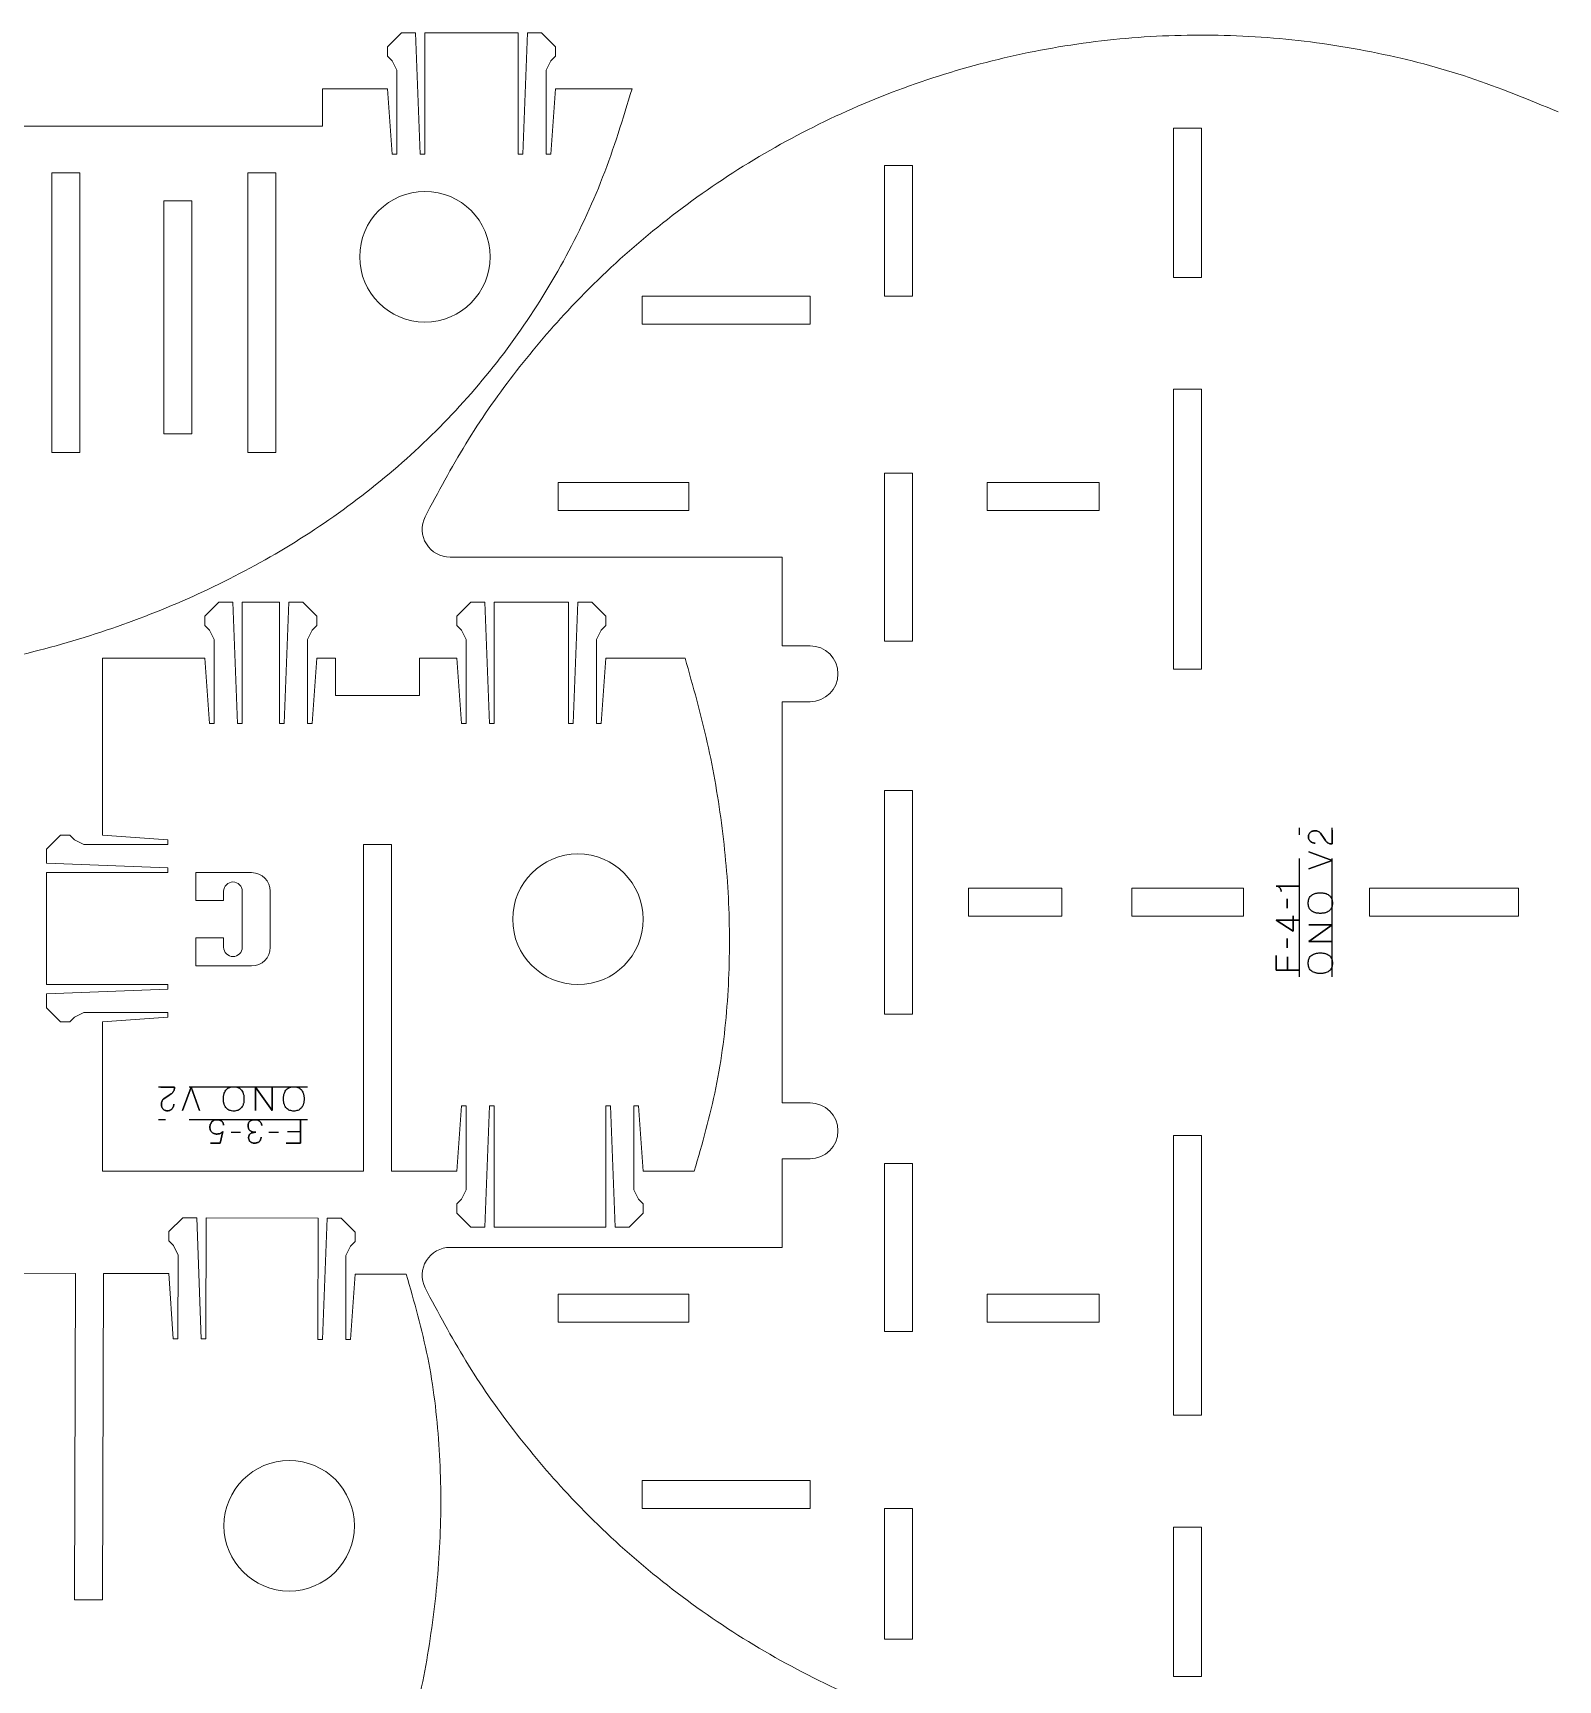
# Model space of a CAD drawing. Header units: millimetres. Extents: x 8 to 591, y 12 to 890.
# Drawn here: x 128.2 to 291.7, y 713.2 to 889.8 of the extents above; entities that cross this region are included whole.
import ezdxf

# ---------------------------------------------------------------- set-up
doc = ezdxf.new("R2010")
doc.units = ezdxf.units.MM
doc.header["$PDSIZE"] = -1
doc.linetypes.add('CENTERX2', pattern=[20.32, 12.7, -2.54, 2.54, -2.54])

msp = doc.modelspace()

# ---------------------------------------------------------------- linework, layer by layer
at = {"color": 7, "linetype": 'Continuous', "lineweight": 15}
for p, q in [((167.71, 889.77), (166.21, 888.27)), ((169.21, 889.77), (167.71, 889.77)), ((169.71, 876.77), (169.21, 889.77)), ((170.21, 889.77), (170.21, 876.77)), ((180.21, 889.77), (170.21, 889.77)), ((180.21, 889.77), (180.21, 876.77)), ((180.71, 876.77), (181.21, 889.77)), ((181.21, 889.77), (182.71, 889.77)), ((182.71, 889.77), (184.21, 888.27)), ((166.21, 888.27), (166.21, 887.27)), ((166.21, 887.27), (166.71, 886.77)), ((166.71, 886.77), (167.21, 885.77)), ((183.71, 886.77), (183.21, 885.77)), ((184.21, 887.27), (183.71, 886.77)), ((184.21, 888.27), (184.21, 887.27)), ((167.21, 885.77), (167.21, 876.77)), ((183.21, 885.77), (183.21, 876.77)), ((159.21, 879.77), (159.21, 883.77)), ((159.21, 883.77), (166.21, 883.77)), ((166.71, 876.77), (166.21, 883.77)), ((183.71, 876.77), (184.21, 883.77)), ((184.21, 883.77), (192.42, 883.77)), ((121.21, 879.77), (159.21, 879.77)), ((250.51, 863.56), (250.51, 879.56)), ((250.51, 879.56), (253.51, 879.56)), ((253.51, 879.56), (253.51, 863.56)), ((167.21, 876.77), (166.71, 876.77)), ((170.21, 876.77), (169.71, 876.77)), ((180.21, 876.77), (180.71, 876.77)), ((183.21, 876.77), (183.71, 876.77)), ((133.21, 874.77), (130.21, 874.77)), ((130.21, 844.77), (130.21, 874.77)), ((133.21, 844.77), (133.21, 874.77)), ((154.21, 874.77), (151.21, 874.77)), ((151.21, 844.77), (151.21, 874.77)), ((154.21, 844.77), (154.21, 874.77)), ((219.51, 861.56), (219.51, 875.56)), ((219.51, 875.56), (222.51, 875.56)), ((222.51, 875.56), (222.51, 861.56)), ((142.21, 871.77), (145.21, 871.77)), ((142.21, 846.77), (142.21, 871.77)), ((145.21, 846.77), (145.21, 871.77)), ((253.51, 863.56), (250.51, 863.56)), ((193.51, 861.56), (211.51, 861.56)), ((193.51, 858.56), (193.51, 861.56)), ((211.51, 861.56), (211.51, 858.56)), ((222.51, 861.56), (219.51, 861.56)), ((211.51, 858.56), (193.51, 858.56)), ((250.51, 821.56), (250.51, 851.56)), ((250.51, 851.56), (253.51, 851.56)), ((253.51, 851.56), (253.51, 821.56)), ((142.21, 846.77), (145.21, 846.77)), ((133.21, 844.77), (130.21, 844.77)), ((154.21, 844.77), (151.21, 844.77)), ((219.51, 824.56), (219.51, 842.56)), ((219.51, 842.56), (222.51, 842.56)), ((222.51, 842.56), (222.51, 824.56)), ((184.51, 841.56), (198.51, 841.56)), ((184.51, 838.56), (184.51, 841.56)), ((198.51, 841.56), (198.51, 838.56)), ((230.51, 841.56), (242.51, 841.56)), ((230.51, 838.56), (230.51, 841.56)), ((242.51, 841.56), (242.51, 838.56)), ((198.51, 838.56), (184.51, 838.56)), ((242.51, 838.56), (230.51, 838.56)), ((208.51, 833.56), (172.91, 833.56)), ((208.51, 833.56), (208.51, 824.06)), ((148.12, 828.74), (146.62, 827.24)), ((149.62, 828.74), (148.12, 828.74)), ((150.12, 815.74), (149.62, 828.74)), ((150.62, 828.74), (150.62, 815.74)), ((154.62, 828.74), (150.62, 828.74)), ((154.62, 828.74), (154.62, 815.74)), ((155.12, 815.74), (155.62, 828.74)), ((155.62, 828.74), (157.12, 828.74)), ((157.12, 828.74), (158.62, 827.24)), ((175.12, 828.74), (173.62, 827.24)), ((176.62, 828.74), (175.12, 828.74)), ((177.12, 815.74), (176.62, 828.74)), ((177.62, 828.74), (177.62, 815.74)), ((185.62, 828.74), (177.62, 828.74)), ((185.62, 828.74), (185.62, 815.74)), ((186.12, 815.74), (186.62, 828.74)), ((186.62, 828.74), (188.12, 828.74)), ((188.12, 828.74), (189.62, 827.24)), ((146.62, 827.24), (146.62, 826.24)), ((158.62, 827.24), (158.62, 826.24)), ((173.62, 827.24), (173.62, 826.24)), ((189.62, 827.24), (189.62, 826.24)), ((146.62, 826.24), (147.12, 825.74)), ((147.12, 825.74), (147.62, 824.74)), ((147.62, 824.74), (147.62, 815.74)), ((158.12, 825.74), (157.62, 824.74)), ((157.62, 824.74), (157.62, 815.74)), ((158.62, 826.24), (158.12, 825.74)), ((173.62, 826.24), (174.12, 825.74)), ((174.12, 825.74), (174.62, 824.74)), ((174.62, 824.74), (174.62, 815.74)), ((189.12, 825.74), (188.62, 824.74)), ((188.62, 824.74), (188.62, 815.74)), ((189.62, 826.24), (189.12, 825.74)), ((211.51, 824.06), (208.51, 824.06)), ((222.51, 824.56), (219.51, 824.56)), ((135.62, 822.74), (135.62, 803.74)), ((146.62, 822.74), (135.62, 822.74)), ((147.12, 815.74), (146.62, 822.74)), ((158.12, 815.74), (158.62, 822.74)), ((160.62, 822.74), (158.62, 822.74)), ((160.62, 818.74), (160.62, 822.74)), ((169.62, 822.74), (169.62, 818.74)), ((173.62, 822.74), (169.62, 822.74)), ((174.12, 815.74), (173.62, 822.74)), ((189.12, 815.74), (189.62, 822.74)), ((189.62, 822.74), (198.11, 822.74)), ((253.51, 821.56), (250.51, 821.56)), ((169.62, 818.74), (160.62, 818.74)), ((208.51, 818.06), (208.51, 775.06)), ((208.51, 818.06), (211.51, 818.06)), ((147.62, 815.74), (147.12, 815.74)), ((150.62, 815.74), (150.12, 815.74)), ((154.62, 815.74), (155.12, 815.74)), ((157.62, 815.74), (158.12, 815.74)), ((174.62, 815.74), (174.12, 815.74)), ((177.62, 815.74), (177.12, 815.74)), ((185.62, 815.74), (186.12, 815.74)), ((188.62, 815.74), (189.12, 815.74)), ((219.51, 784.56), (219.51, 808.56)), ((222.51, 808.56), (219.51, 808.56)), ((222.51, 808.56), (222.51, 784.56)), ((129.62, 802.24), (131.12, 803.74)), ((131.12, 803.74), (132.12, 803.74)), ((132.12, 803.74), (132.62, 803.24)), ((142.62, 803.24), (135.62, 803.74)), ((129.62, 800.74), (129.62, 802.24)), ((132.62, 803.24), (133.62, 802.74)), ((133.62, 802.74), (142.62, 802.74)), ((142.62, 802.74), (142.62, 803.24)), ((163.62, 802.74), (166.62, 802.74)), ((163.62, 767.74), (163.62, 802.74)), ((166.62, 802.74), (166.62, 767.74)), ((142.62, 800.24), (129.62, 800.74)), ((142.62, 799.74), (142.62, 800.24)), ((129.62, 799.74), (129.62, 787.74)), ((129.62, 799.74), (142.62, 799.74)), ((145.62, 799.74), (151.62, 799.74)), ((145.62, 796.74), (145.62, 799.74)), ((148.62, 796.74), (145.62, 796.74)), ((148.62, 797.74), (148.62, 796.74)), ((150.62, 791.74), (150.62, 797.74)), ((153.62, 797.74), (153.62, 791.74)), ((228.51, 795.06), (228.51, 798.06)), ((238.51, 798.06), (228.51, 798.06)), ((238.51, 798.06), (238.51, 795.06)), ((246.01, 795.06), (246.01, 798.06)), ((258.01, 798.06), (246.01, 798.06)), ((258.01, 798.06), (258.01, 795.06)), ((271.51, 795.06), (271.51, 798.06)), ((287.51, 798.06), (271.51, 798.06)), ((287.51, 798.06), (287.51, 795.06)), ((238.51, 795.06), (228.51, 795.06)), ((258.01, 795.06), (246.01, 795.06)), ((287.51, 795.06), (271.51, 795.06)), ((145.62, 792.74), (148.62, 792.74)), ((145.62, 789.74), (145.62, 792.74)), ((148.62, 792.74), (148.62, 791.74)), ((151.62, 789.74), (145.62, 789.74)), ((129.62, 787.74), (142.62, 787.74)), ((142.62, 787.74), (142.62, 787.24)), ((142.62, 787.24), (129.62, 786.74)), ((129.62, 786.74), (129.62, 785.24)), ((129.62, 785.24), (131.12, 783.74)), ((132.12, 783.74), (132.62, 784.24)), ((132.62, 784.24), (133.62, 784.74)), ((133.62, 784.74), (142.62, 784.74)), ((142.62, 784.24), (135.62, 783.74)), ((142.62, 784.74), (142.62, 784.24)), ((222.51, 784.56), (219.51, 784.56)), ((131.12, 783.74), (132.12, 783.74)), ((135.62, 783.74), (135.62, 767.74)), ((174.12, 774.74), (173.62, 767.74)), ((174.62, 774.74), (174.12, 774.74)), ((174.62, 765.74), (174.62, 774.74)), ((177.12, 774.74), (176.62, 761.74)), ((177.62, 774.74), (177.12, 774.74)), ((177.62, 761.74), (177.62, 774.74)), ((189.62, 774.74), (190.12, 774.74)), ((189.62, 761.74), (189.62, 774.74)), ((190.12, 774.74), (190.62, 761.74)), ((192.62, 774.74), (193.12, 774.74)), ((192.62, 765.74), (192.62, 774.74)), ((193.12, 774.74), (193.62, 767.74)), ((208.51, 775.06), (211.51, 775.06)), ((253.51, 771.56), (250.51, 771.56)), ((250.51, 771.56), (250.51, 741.56)), ((253.51, 741.56), (253.51, 771.56)), ((208.51, 769.06), (208.51, 759.56)), ((211.51, 769.06), (208.51, 769.06)), ((222.51, 768.56), (219.51, 768.56)), ((219.51, 768.56), (219.51, 750.56)), ((222.51, 750.56), (222.51, 768.56)), ((135.62, 767.74), (163.62, 767.74)), ((166.62, 767.74), (173.62, 767.74)), ((193.62, 767.74), (199.1, 767.74)), ((173.62, 764.24), (174.12, 764.74)), ((174.12, 764.74), (174.62, 765.74)), ((193.12, 764.74), (192.62, 765.74)), ((193.62, 764.24), (193.12, 764.74)), ((173.62, 763.24), (173.62, 764.24)), ((175.12, 761.74), (173.62, 763.24)), ((192.12, 761.74), (193.62, 763.24)), ((193.62, 763.24), (193.62, 764.24)), ((144.24, 762.74), (142.74, 761.25)), ((142.74, 761.25), (142.74, 760.25)), ((145.74, 762.74), (144.24, 762.74)), ((146.21, 749.74), (145.74, 762.74)), ((146.74, 762.74), (146.71, 749.74)), ((158.74, 762.7), (146.74, 762.74)), ((158.74, 762.7), (158.71, 749.7)), ((159.21, 749.7), (159.74, 762.7)), ((159.74, 762.7), (161.24, 762.7)), ((161.24, 762.7), (162.74, 761.19)), ((162.74, 761.19), (162.74, 760.19)), ((176.62, 761.74), (175.12, 761.74)), ((189.62, 761.74), (177.62, 761.74)), ((190.62, 761.74), (192.12, 761.74)), ((142.74, 760.25), (143.24, 759.75)), ((143.24, 759.75), (143.73, 758.74)), ((162.24, 759.69), (161.73, 758.69)), ((162.74, 760.19), (162.24, 759.69)), ((208.51, 759.56), (172.91, 759.56)), ((143.73, 758.74), (143.71, 749.74)), ((161.73, 758.69), (161.71, 749.69)), ((104.73, 756.85), (132.73, 756.77)), ((132.73, 756.77), (132.63, 721.77)), ((135.63, 721.77), (135.73, 756.77)), ((135.73, 756.77), (142.73, 756.75)), ((143.21, 749.75), (142.73, 756.75)), ((162.21, 749.69), (162.73, 756.69)), ((162.73, 756.69), (168.21, 756.68)), ((184.51, 754.56), (184.51, 751.56)), ((198.51, 754.56), (184.51, 754.56)), ((198.51, 751.56), (198.51, 754.56)), ((230.51, 754.56), (230.51, 751.56)), ((242.51, 754.56), (230.51, 754.56)), ((242.51, 751.56), (242.51, 754.56)), ((184.51, 751.56), (198.51, 751.56)), ((219.51, 750.56), (222.51, 750.56)), ((230.51, 751.56), (242.51, 751.56)), ((143.71, 749.74), (143.21, 749.75)), ((146.71, 749.74), (146.21, 749.74)), ((158.71, 749.7), (159.21, 749.7)), ((161.71, 749.69), (162.21, 749.69)), ((250.51, 741.56), (253.51, 741.56)), ((193.51, 734.56), (193.51, 731.56)), ((211.51, 734.56), (193.51, 734.56)), ((211.51, 731.56), (211.51, 734.56)), ((193.51, 731.56), (211.51, 731.56)), ((222.51, 731.56), (219.51, 731.56)), ((219.51, 731.56), (219.51, 717.56)), ((222.51, 717.56), (222.51, 731.56)), ((253.51, 729.56), (250.51, 729.56)), ((250.51, 729.56), (250.51, 713.56)), ((253.51, 713.56), (253.51, 729.56)), ((132.63, 721.77), (135.63, 721.77)), ((219.51, 717.56), (222.51, 717.56)), ((250.51, 713.56), (253.51, 713.56))]:
    msp.add_line(p, q, dxfattribs=at)
at = {"color": 7, "linetype": 'CENTERX2'}
for p, q in [((264.01, 788.56), (264.01, 804.56)), ((267.51, 788.56), (267.51, 804.56)), ((157.62, 776.74), (141.62, 776.74)), ((157.62, 773.24), (141.62, 773.24))]:
    msp.add_line(p, q, dxfattribs=at)
at = {"color": 7, "linetype": 'Continuous'}
for p, q in [((149.41, 771.93), (150.42, 771.93)), ((153.48, 771.93), (154.49, 771.93)), ((156.87, 771.96), (155.46, 771.96))]:
    msp.add_line(p, q, dxfattribs=at)
at = {"color": 7, "linetype": 'Continuous', "flags": 128}
for points in [[(267.51, 802.81), (267.42, 802.81), (267.33, 802.82), (267.26, 802.84), (267.19, 802.86), (267.12, 802.89), (267.06, 802.92), (267.01, 802.95), (266.96, 802.99), (266.91, 803.03), (266.87, 803.08), (266.83, 803.12), (266.79, 803.17), (266.72, 803.28), (266.64, 803.39), (266.64, 803.39), (266.25, 803.98), (266.25, 803.98), (266.21, 804.02), (266.18, 804.06), (266.14, 804.09), (266.11, 804.12), (266.03, 804.16), (265.95, 804.19), (265.86, 804.21), (265.77, 804.22), (265.69, 804.22), (265.6, 804.22), (265.6, 804.22), (265.55, 804.22), (265.51, 804.21), (265.46, 804.2), (265.4, 804.19), (265.35, 804.17), (265.3, 804.15), (265.25, 804.12), (265.2, 804.09), (265.16, 804.05), (265.11, 804), (265.08, 803.95), (265.04, 803.89), (265.01, 803.82), (264.99, 803.75), (264.98, 803.67), (264.98, 803.58), (264.98, 803.58), (264.98, 803.49), (264.99, 803.41), (265.01, 803.34), (265.04, 803.27), (265.07, 803.21), (265.11, 803.15), (265.16, 803.1), (265.21, 803.06), (265.26, 803.02), (265.32, 802.99), (265.37, 802.96), (265.44, 802.94), (265.5, 802.93), (265.57, 802.91), (265.63, 802.91), (265.7, 802.9), (265.7, 802.9), (265.63, 802.91), (265.57, 802.91), (265.5, 802.93), (265.44, 802.94), (265.37, 802.96), (265.32, 802.99), (265.26, 803.02), (265.21, 803.06), (265.16, 803.1), (265.11, 803.15), (265.07, 803.21), (265.04, 803.27), (265.01, 803.34), (264.99, 803.41), (264.98, 803.49), (264.98, 803.58), (264.98, 803.58), (264.98, 803.67), (264.99, 803.75), (265.01, 803.82), (265.04, 803.89), (265.08, 803.95), (265.11, 804), (265.16, 804.05), (265.2, 804.09), (265.25, 804.12), (265.3, 804.15), (265.35, 804.17), (265.4, 804.19), (265.46, 804.2), (265.51, 804.21), (265.55, 804.22), (265.6, 804.22), (265.6, 804.22), (265.69, 804.22), (265.77, 804.22), (265.86, 804.21), (265.95, 804.19), (266.03, 804.16), (266.11, 804.12), (266.14, 804.09), (266.18, 804.06), (266.21, 804.02), (266.25, 803.98), (266.25, 803.98), (266.64, 803.39), (266.64, 803.39), (266.72, 803.28), (266.79, 803.17), (266.83, 803.12), (266.87, 803.08), (266.91, 803.03), (266.96, 802.99), (267.01, 802.95), (267.06, 802.92), (267.12, 802.89), (267.19, 802.86), (267.26, 802.84), (267.33, 802.82), (267.42, 802.81), (267.51, 802.81), (267.51, 802.81), (267.51, 804.29), (267.51, 804.29), (267.51, 802.81)], [(267.51, 801.05), (265.01, 800.15), (265.01, 800.15), (267.51, 801.05), (267.51, 801.05), (265.01, 801.96), (265.01, 801.96), (267.51, 801.05)], [(261.51, 798.3), (261.59, 798.3), (261.65, 798.28), (261.72, 798.26), (261.77, 798.23), (261.82, 798.2), (261.86, 798.16), (261.9, 798.12), (261.93, 798.07), (261.96, 798.02), (261.99, 797.98), (262.01, 797.93), (262.02, 797.88), (262.03, 797.83), (262.04, 797.79), (262.05, 797.75), (262.05, 797.71), (262.05, 797.71), (262.05, 797.75), (262.04, 797.79), (262.03, 797.83), (262.02, 797.88), (262.01, 797.93), (261.99, 797.98), (261.96, 798.02), (261.93, 798.07), (261.9, 798.12), (261.86, 798.16), (261.82, 798.2), (261.77, 798.23), (261.72, 798.26), (261.65, 798.28), (261.59, 798.3), (261.51, 798.3), (261.51, 798.3), (264.01, 798.3), (264.01, 798.3), (261.51, 798.3)], [(262.7, 796.92), (262.7, 795.92), (262.7, 795.92), (262.7, 796.92)], [(267.54, 796.47), (267.54, 796.36), (267.52, 796.25), (267.5, 796.15), (267.47, 796.05), (267.44, 795.95), (267.38, 795.86), (267.33, 795.77), (267.25, 795.7), (267.17, 795.62), (267.08, 795.56), (266.97, 795.51), (266.86, 795.46), (266.79, 795.44), (266.73, 795.42), (266.65, 795.41), (266.58, 795.39), (266.5, 795.38), (266.42, 795.38), (266.34, 795.37), (266.25, 795.37), (266.25, 795.37), (266.16, 795.37), (266.07, 795.38), (265.99, 795.38), (265.92, 795.39), (265.84, 795.41), (265.77, 795.42), (265.7, 795.44), (265.64, 795.46), (265.52, 795.51), (265.41, 795.56), (265.32, 795.62), (265.24, 795.7), (265.16, 795.77), (265.1, 795.86), (265.05, 795.95), (265.01, 796.05), (264.98, 796.15), (264.96, 796.25), (264.95, 796.36), (264.95, 796.47), (264.95, 796.47), (264.95, 796.59), (264.96, 796.69), (264.98, 796.8), (265.01, 796.9), (265.05, 797), (265.1, 797.09), (265.16, 797.17), (265.24, 797.25), (265.32, 797.32), (265.41, 797.38), (265.52, 797.44), (265.64, 797.49), (265.7, 797.51), (265.77, 797.53), (265.84, 797.54), (265.92, 797.55), (265.99, 797.56), (266.07, 797.57), (266.16, 797.57), (266.25, 797.57), (266.25, 797.57), (266.34, 797.57), (266.42, 797.57), (266.5, 797.56), (266.58, 797.55), (266.65, 797.54), (266.73, 797.53), (266.79, 797.51), (266.86, 797.49), (266.97, 797.44), (267.08, 797.38), (267.17, 797.32), (267.25, 797.25), (267.33, 797.17), (267.38, 797.09), (267.44, 797), (267.47, 796.9), (267.5, 796.8), (267.52, 796.69), (267.54, 796.59)], [(267.54, 796.47), (267.54, 796.36), (267.52, 796.25), (267.5, 796.15), (267.47, 796.05), (267.44, 795.95), (267.38, 795.86), (267.33, 795.77), (267.25, 795.7), (267.17, 795.62), (267.08, 795.56), (266.97, 795.51), (266.86, 795.46), (266.79, 795.44), (266.73, 795.42), (266.65, 795.41), (266.58, 795.39), (266.5, 795.38), (266.42, 795.38), (266.34, 795.37), (266.25, 795.37), (266.25, 795.37), (266.16, 795.37), (266.07, 795.38), (265.99, 795.38), (265.92, 795.39), (265.84, 795.41), (265.77, 795.42), (265.7, 795.44), (265.64, 795.46), (265.52, 795.51), (265.41, 795.56), (265.32, 795.62), (265.24, 795.7), (265.16, 795.77), (265.1, 795.86), (265.05, 795.95), (265.01, 796.05), (264.98, 796.15), (264.96, 796.25), (264.95, 796.36), (264.95, 796.47), (264.95, 796.47), (264.95, 796.59), (264.96, 796.69), (264.98, 796.8), (265.01, 796.9), (265.05, 797), (265.1, 797.09), (265.16, 797.17), (265.24, 797.25), (265.32, 797.32), (265.41, 797.38), (265.52, 797.44), (265.64, 797.49), (265.7, 797.51), (265.77, 797.53), (265.84, 797.54), (265.92, 797.55), (265.99, 797.56), (266.07, 797.57), (266.16, 797.57), (266.25, 797.57), (266.25, 797.57), (266.34, 797.57), (266.42, 797.57), (266.5, 797.56), (266.58, 797.55), (266.65, 797.54), (266.73, 797.53), (266.79, 797.51), (266.86, 797.49), (266.97, 797.44), (267.08, 797.38), (267.17, 797.32), (267.25, 797.25), (267.33, 797.17), (267.38, 797.09), (267.44, 797), (267.47, 796.9), (267.5, 796.8), (267.52, 796.69), (267.54, 796.59), (267.54, 796.47)], [(261.51, 794.66), (263.34, 793.48), (263.34, 793.48), (263.34, 795.1), (263.34, 795.1), (263.34, 793.48), (263.34, 793.48), (261.51, 794.66), (261.51, 794.66), (264.01, 794.66), (264.01, 794.66), (261.51, 794.66)], [(265.01, 792.35), (267.51, 794.13), (267.51, 794.13), (265.01, 794.13), (265.01, 794.13), (267.51, 794.13), (267.51, 794.13), (265.01, 792.35), (265.01, 792.35), (267.51, 792.35), (267.51, 792.35), (265.01, 792.35)], [(262.7, 792.69), (262.7, 791.69), (262.7, 791.69), (262.7, 792.69)], [(261.51, 789.3), (261.51, 790.85), (261.51, 790.85), (261.51, 789.3), (261.51, 789.3), (264.01, 789.3), (264.01, 789.3), (261.51, 789.3)], [(262.72, 789.3), (262.72, 790.71), (262.72, 790.71), (262.72, 789.3)], [(267.54, 790.03), (267.54, 789.92), (267.52, 789.81), (267.5, 789.7), (267.47, 789.6), (267.44, 789.51), (267.38, 789.42), (267.33, 789.33), (267.25, 789.25), (267.17, 789.18), (267.08, 789.12), (266.97, 789.06), (266.86, 789.02), (266.79, 789), (266.73, 788.98), (266.65, 788.96), (266.58, 788.95), (266.5, 788.94), (266.42, 788.94), (266.34, 788.93), (266.25, 788.93), (266.25, 788.93), (266.16, 788.93), (266.07, 788.94), (265.99, 788.94), (265.92, 788.95), (265.84, 788.96), (265.77, 788.98), (265.7, 789), (265.64, 789.02), (265.52, 789.06), (265.41, 789.12), (265.32, 789.18), (265.24, 789.25), (265.16, 789.33), (265.1, 789.42), (265.05, 789.51), (265.01, 789.6), (264.98, 789.7), (264.96, 789.81), (264.95, 789.92), (264.95, 790.03), (264.95, 790.03), (264.95, 790.14), (264.96, 790.25), (264.98, 790.36), (265.01, 790.46), (265.05, 790.55), (265.1, 790.65), (265.16, 790.73), (265.24, 790.81), (265.32, 790.88), (265.41, 790.94), (265.52, 791), (265.64, 791.05), (265.7, 791.07), (265.77, 791.08), (265.84, 791.1), (265.92, 791.11), (265.99, 791.12), (266.07, 791.13), (266.16, 791.13), (266.25, 791.13), (266.25, 791.13), (266.34, 791.13), (266.42, 791.13), (266.5, 791.12), (266.58, 791.11), (266.65, 791.1), (266.73, 791.08), (266.79, 791.07), (266.86, 791.05), (266.97, 791), (267.08, 790.94), (267.17, 790.88), (267.25, 790.81), (267.33, 790.73), (267.38, 790.65), (267.44, 790.55), (267.47, 790.46), (267.5, 790.36), (267.52, 790.25), (267.54, 790.14)], [(267.54, 790.03), (267.54, 789.92), (267.52, 789.81), (267.5, 789.7), (267.47, 789.6), (267.44, 789.51), (267.38, 789.42), (267.33, 789.33), (267.25, 789.25), (267.17, 789.18), (267.08, 789.12), (266.97, 789.06), (266.86, 789.02), (266.79, 789), (266.73, 788.98), (266.65, 788.96), (266.58, 788.95), (266.5, 788.94), (266.42, 788.94), (266.34, 788.93), (266.25, 788.93), (266.25, 788.93), (266.16, 788.93), (266.07, 788.94), (265.99, 788.94), (265.92, 788.95), (265.84, 788.96), (265.77, 788.98), (265.7, 789), (265.64, 789.02), (265.52, 789.06), (265.41, 789.12), (265.32, 789.18), (265.24, 789.25), (265.16, 789.33), (265.1, 789.42), (265.05, 789.51), (265.01, 789.6), (264.98, 789.7), (264.96, 789.81), (264.95, 789.92), (264.95, 790.03), (264.95, 790.03), (264.95, 790.14), (264.96, 790.25), (264.98, 790.36), (265.01, 790.46), (265.05, 790.55), (265.1, 790.65), (265.16, 790.73), (265.24, 790.81), (265.32, 790.88), (265.41, 790.94), (265.52, 791), (265.64, 791.05), (265.7, 791.07), (265.77, 791.08), (265.84, 791.1), (265.92, 791.11), (265.99, 791.12), (266.07, 791.13), (266.16, 791.13), (266.25, 791.13), (266.25, 791.13), (266.34, 791.13), (266.42, 791.13), (266.5, 791.12), (266.58, 791.11), (266.65, 791.1), (266.73, 791.08), (266.79, 791.07), (266.86, 791.05), (266.97, 791), (267.08, 790.94), (267.17, 790.88), (267.25, 790.81), (267.33, 790.73), (267.38, 790.65), (267.44, 790.55), (267.47, 790.46), (267.5, 790.36), (267.52, 790.25), (267.54, 790.14), (267.54, 790.03)], [(143.36, 776.74), (143.36, 776.65), (143.35, 776.57), (143.33, 776.49), (143.31, 776.42), (143.28, 776.36), (143.25, 776.3), (143.22, 776.24), (143.18, 776.19), (143.14, 776.14), (143.1, 776.1), (143.05, 776.06), (143, 776.02), (142.9, 775.95), (142.79, 775.87), (142.79, 775.87), (142.19, 775.48), (142.19, 775.48), (142.15, 775.45), (142.11, 775.41), (142.08, 775.38), (142.05, 775.34), (142.01, 775.26), (141.98, 775.18), (141.96, 775.09), (141.96, 775.01), (141.95, 774.92), (141.95, 774.83), (141.95, 774.83), (141.95, 774.79), (141.96, 774.74), (141.97, 774.69), (141.98, 774.64), (142, 774.58), (142.03, 774.53), (142.05, 774.48), (142.09, 774.43), (142.13, 774.39), (142.17, 774.35), (142.22, 774.31), (142.28, 774.27), (142.35, 774.25), (142.42, 774.23), (142.5, 774.21), (142.59, 774.21), (142.59, 774.21), (142.68, 774.21), (142.76, 774.23), (142.84, 774.25), (142.9, 774.27), (142.97, 774.31), (143.02, 774.35), (143.07, 774.39), (143.11, 774.44), (143.15, 774.49), (143.18, 774.55), (143.21, 774.61), (143.23, 774.67), (143.25, 774.73), (143.26, 774.8), (143.27, 774.86), (143.27, 774.93), (143.27, 774.93), (143.27, 774.86), (143.26, 774.8), (143.25, 774.73), (143.23, 774.67), (143.21, 774.61), (143.18, 774.55), (143.15, 774.49), (143.11, 774.44), (143.07, 774.39), (143.02, 774.35), (142.97, 774.31), (142.9, 774.27), (142.84, 774.25), (142.76, 774.23), (142.68, 774.21), (142.59, 774.21), (142.59, 774.21), (142.5, 774.21), (142.42, 774.23), (142.35, 774.25), (142.28, 774.27), (142.22, 774.31), (142.17, 774.35), (142.13, 774.39), (142.09, 774.43), (142.05, 774.48), (142.03, 774.53), (142, 774.58), (141.98, 774.64), (141.97, 774.69), (141.96, 774.74), (141.95, 774.79), (141.95, 774.83), (141.95, 774.83), (141.95, 774.92), (141.96, 775.01), (141.96, 775.09), (141.98, 775.18), (142.01, 775.26), (142.05, 775.34), (142.08, 775.38), (142.11, 775.41), (142.15, 775.45), (142.19, 775.48), (142.19, 775.48), (142.79, 775.87), (142.79, 775.87), (142.9, 775.95), (143, 776.02), (143.05, 776.06), (143.1, 776.1), (143.14, 776.14), (143.18, 776.19), (143.22, 776.24), (143.25, 776.3), (143.28, 776.36), (143.31, 776.42), (143.33, 776.49), (143.35, 776.57), (143.36, 776.65), (143.36, 776.74), (143.36, 776.74), (141.88, 776.74), (141.88, 776.74), (143.36, 776.74)], [(145.12, 776.74), (146.03, 774.24), (146.03, 774.24), (145.12, 776.74), (145.12, 776.74), (144.21, 774.24), (144.21, 774.24), (145.12, 776.74)], [(149.7, 776.77), (149.81, 776.77), (149.92, 776.76), (150.03, 776.74), (150.13, 776.71), (150.22, 776.67), (150.31, 776.62), (150.4, 776.56), (150.48, 776.49), (150.55, 776.41), (150.61, 776.31), (150.67, 776.21), (150.71, 776.09), (150.73, 776.02), (150.75, 775.96), (150.77, 775.89), (150.78, 775.81), (150.79, 775.74), (150.8, 775.65), (150.8, 775.57), (150.8, 775.48), (150.8, 775.48), (150.8, 775.39), (150.8, 775.31), (150.79, 775.23), (150.78, 775.15), (150.77, 775.07), (150.75, 775), (150.73, 774.94), (150.71, 774.87), (150.67, 774.75), (150.61, 774.65), (150.55, 774.55), (150.48, 774.47), (150.4, 774.4), (150.31, 774.34), (150.22, 774.29), (150.13, 774.25), (150.03, 774.22), (149.92, 774.2), (149.81, 774.18), (149.7, 774.18), (149.7, 774.18), (149.59, 774.18), (149.48, 774.2), (149.37, 774.22), (149.27, 774.25), (149.18, 774.29), (149.08, 774.34), (149, 774.4), (148.92, 774.47), (148.85, 774.55), (148.79, 774.65), (148.73, 774.75), (148.69, 774.87), (148.66, 774.94), (148.65, 775), (148.63, 775.07), (148.62, 775.15), (148.61, 775.23), (148.6, 775.31), (148.6, 775.39), (148.6, 775.48), (148.6, 775.48), (148.6, 775.57), (148.6, 775.65), (148.61, 775.74), (148.62, 775.81), (148.63, 775.89), (148.65, 775.96), (148.66, 776.02), (148.69, 776.09), (148.73, 776.21), (148.79, 776.31), (148.85, 776.41), (148.92, 776.49), (149, 776.56), (149.08, 776.62), (149.18, 776.67), (149.27, 776.71), (149.37, 776.74), (149.48, 776.76), (149.59, 776.77)], [(149.7, 776.77), (149.81, 776.77), (149.92, 776.76), (150.03, 776.74), (150.13, 776.71), (150.22, 776.67), (150.31, 776.62), (150.4, 776.56), (150.48, 776.49), (150.55, 776.41), (150.61, 776.31), (150.67, 776.21), (150.71, 776.09), (150.73, 776.02), (150.75, 775.96), (150.77, 775.89), (150.78, 775.81), (150.79, 775.74), (150.8, 775.65), (150.8, 775.57), (150.8, 775.48), (150.8, 775.48), (150.8, 775.39), (150.8, 775.31), (150.79, 775.23), (150.78, 775.15), (150.77, 775.07), (150.75, 775), (150.73, 774.94), (150.71, 774.87), (150.67, 774.75), (150.61, 774.65), (150.55, 774.55), (150.48, 774.47), (150.4, 774.4), (150.31, 774.34), (150.22, 774.29), (150.13, 774.25), (150.03, 774.22), (149.92, 774.2), (149.81, 774.18), (149.7, 774.18), (149.7, 774.18), (149.59, 774.18), (149.48, 774.2), (149.37, 774.22), (149.27, 774.25), (149.18, 774.29), (149.08, 774.34), (149, 774.4), (148.92, 774.47), (148.85, 774.55), (148.79, 774.65), (148.73, 774.75), (148.69, 774.87), (148.66, 774.94), (148.65, 775), (148.63, 775.07), (148.62, 775.15), (148.61, 775.23), (148.6, 775.31), (148.6, 775.39), (148.6, 775.48), (148.6, 775.48), (148.6, 775.57), (148.6, 775.65), (148.61, 775.74), (148.62, 775.81), (148.63, 775.89), (148.65, 775.96), (148.66, 776.02), (148.69, 776.09), (148.73, 776.21), (148.79, 776.31), (148.85, 776.41), (148.92, 776.49), (149, 776.56), (149.08, 776.62), (149.18, 776.67), (149.27, 776.71), (149.37, 776.74), (149.48, 776.76), (149.59, 776.77), (149.7, 776.77)], [(153.82, 774.24), (152.04, 776.74), (152.04, 776.74), (152.04, 774.24), (152.04, 774.24), (152.04, 776.74), (152.04, 776.74), (153.82, 774.24), (153.82, 774.24), (153.82, 776.74), (153.82, 776.74), (153.82, 774.24)], [(156.14, 776.77), (156.25, 776.77), (156.36, 776.76), (156.47, 776.74), (156.57, 776.71), (156.67, 776.67), (156.76, 776.62), (156.84, 776.56), (156.92, 776.49), (156.99, 776.41), (157.05, 776.31), (157.11, 776.21), (157.16, 776.09), (157.18, 776.02), (157.19, 775.96), (157.21, 775.89), (157.22, 775.81), (157.23, 775.74), (157.24, 775.65), (157.24, 775.57), (157.24, 775.48), (157.24, 775.48), (157.24, 775.39), (157.24, 775.31), (157.23, 775.23), (157.22, 775.15), (157.21, 775.07), (157.19, 775), (157.18, 774.94), (157.16, 774.87), (157.11, 774.75), (157.05, 774.65), (156.99, 774.55), (156.92, 774.47), (156.84, 774.4), (156.76, 774.34), (156.67, 774.29), (156.57, 774.25), (156.47, 774.22), (156.36, 774.2), (156.25, 774.18), (156.14, 774.18), (156.14, 774.18), (156.03, 774.18), (155.92, 774.2), (155.82, 774.22), (155.71, 774.25), (155.62, 774.29), (155.53, 774.34), (155.44, 774.4), (155.36, 774.47), (155.29, 774.55), (155.23, 774.65), (155.17, 774.75), (155.13, 774.87), (155.11, 774.94), (155.09, 775), (155.07, 775.07), (155.06, 775.15), (155.05, 775.23), (155.05, 775.31), (155.04, 775.39), (155.04, 775.48), (155.04, 775.48), (155.04, 775.57), (155.05, 775.65), (155.05, 775.74), (155.06, 775.81), (155.07, 775.89), (155.09, 775.96), (155.11, 776.02), (155.13, 776.09), (155.17, 776.21), (155.23, 776.31), (155.29, 776.41), (155.36, 776.49), (155.44, 776.56), (155.53, 776.62), (155.62, 776.67), (155.71, 776.71), (155.82, 776.74), (155.92, 776.76), (156.03, 776.77)], [(156.14, 776.77), (156.25, 776.77), (156.36, 776.76), (156.47, 776.74), (156.57, 776.71), (156.67, 776.67), (156.76, 776.62), (156.84, 776.56), (156.92, 776.49), (156.99, 776.41), (157.05, 776.31), (157.11, 776.21), (157.16, 776.09), (157.18, 776.02), (157.19, 775.96), (157.21, 775.89), (157.22, 775.81), (157.23, 775.74), (157.24, 775.65), (157.24, 775.57), (157.24, 775.48), (157.24, 775.48), (157.24, 775.39), (157.24, 775.31), (157.23, 775.23), (157.22, 775.15), (157.21, 775.07), (157.19, 775), (157.18, 774.94), (157.16, 774.87), (157.11, 774.75), (157.05, 774.65), (156.99, 774.55), (156.92, 774.47), (156.84, 774.4), (156.76, 774.34), (156.67, 774.29), (156.57, 774.25), (156.47, 774.22), (156.36, 774.2), (156.25, 774.18), (156.14, 774.18), (156.14, 774.18), (156.03, 774.18), (155.92, 774.2), (155.82, 774.22), (155.71, 774.25), (155.62, 774.29), (155.53, 774.34), (155.44, 774.4), (155.36, 774.47), (155.29, 774.55), (155.23, 774.65), (155.17, 774.75), (155.13, 774.87), (155.11, 774.94), (155.09, 775), (155.07, 775.07), (155.06, 775.15), (155.05, 775.23), (155.05, 775.31), (155.04, 775.39), (155.04, 775.48), (155.04, 775.48), (155.04, 775.57), (155.05, 775.65), (155.05, 775.74), (155.06, 775.81), (155.07, 775.89), (155.09, 775.96), (155.11, 776.02), (155.13, 776.09), (155.17, 776.21), (155.23, 776.31), (155.29, 776.41), (155.36, 776.49), (155.44, 776.56), (155.53, 776.62), (155.62, 776.67), (155.71, 776.71), (155.82, 776.74), (155.92, 776.76), (156.03, 776.77), (156.14, 776.77)], [(148.26, 770.74), (148.53, 771.98), (148.53, 771.98), (148.46, 771.92), (148.4, 771.87), (148.33, 771.82), (148.26, 771.78), (148.18, 771.75), (148.09, 771.73), (148.04, 771.72), (147.99, 771.72), (147.93, 771.71), (147.87, 771.71), (147.87, 771.71), (147.81, 771.71), (147.74, 771.72), (147.68, 771.74), (147.61, 771.76), (147.55, 771.78), (147.49, 771.81), (147.43, 771.85), (147.38, 771.89), (147.33, 771.94), (147.28, 771.99), (147.24, 772.05), (147.21, 772.11), (147.18, 772.18), (147.16, 772.26), (147.14, 772.34), (147.14, 772.43), (147.14, 772.43), (147.14, 772.45), (147.14, 772.49), (147.15, 772.52), (147.15, 772.56), (147.17, 772.64), (147.19, 772.73), (147.23, 772.82), (147.27, 772.91), (147.3, 772.96), (147.33, 773), (147.37, 773.04), (147.41, 773.08), (147.45, 773.11), (147.5, 773.14), (147.55, 773.17), (147.61, 773.2), (147.67, 773.22), (147.73, 773.23), (147.8, 773.24), (147.88, 773.24), (147.88, 773.24), (147.99, 773.24), (148.09, 773.23), (148.17, 773.21), (148.25, 773.18), (148.32, 773.15), (148.37, 773.12), (148.42, 773.08), (148.47, 773.04), (148.5, 772.99), (148.53, 772.95), (148.56, 772.9), (148.58, 772.86), (148.6, 772.76), (148.62, 772.68), (148.62, 772.68), (148.6, 772.76), (148.58, 772.86), (148.56, 772.9), (148.53, 772.95), (148.5, 772.99), (148.47, 773.04), (148.42, 773.08), (148.37, 773.12), (148.32, 773.15), (148.25, 773.18), (148.17, 773.21), (148.09, 773.23), (147.99, 773.24), (147.88, 773.24), (147.88, 773.24), (147.8, 773.24), (147.73, 773.23), (147.67, 773.22), (147.61, 773.2), (147.55, 773.17), (147.5, 773.14), (147.45, 773.11), (147.41, 773.08), (147.37, 773.04), (147.33, 773), (147.3, 772.96), (147.27, 772.91), (147.23, 772.82), (147.19, 772.73), (147.17, 772.64), (147.15, 772.56), (147.15, 772.52), (147.14, 772.49), (147.14, 772.45), (147.14, 772.43), (147.14, 772.43), (147.14, 772.34), (147.16, 772.26), (147.18, 772.18), (147.21, 772.11), (147.24, 772.05), (147.28, 771.99), (147.33, 771.94), (147.38, 771.89), (147.43, 771.85), (147.49, 771.81), (147.55, 771.78), (147.61, 771.76), (147.68, 771.74), (147.74, 771.72), (147.81, 771.71), (147.87, 771.71), (147.87, 771.71), (147.93, 771.71), (147.99, 771.72), (148.04, 771.72), (148.09, 771.73), (148.18, 771.75), (148.26, 771.78), (148.33, 771.82), (148.4, 771.87), (148.46, 771.92), (148.53, 771.98), (148.53, 771.98), (148.26, 770.74), (148.26, 770.74), (147.22, 770.74), (147.22, 770.74), (148.26, 770.74)], [(152.7, 772.62), (152.7, 772.69), (152.69, 772.75), (152.67, 772.81), (152.65, 772.87), (152.62, 772.93), (152.59, 772.98), (152.55, 773.03), (152.51, 773.07), (152.46, 773.11), (152.41, 773.14), (152.35, 773.17), (152.28, 773.2), (152.22, 773.22), (152.14, 773.23), (152.07, 773.24), (151.99, 773.24), (151.99, 773.24), (151.9, 773.24), (151.83, 773.23), (151.75, 773.22), (151.68, 773.21), (151.62, 773.19), (151.56, 773.16), (151.5, 773.13), (151.45, 773.09), (151.4, 773.05), (151.36, 773.01), (151.32, 772.95), (151.29, 772.9), (151.27, 772.83), (151.25, 772.76), (151.24, 772.69), (151.24, 772.6), (151.24, 772.6), (151.24, 772.52), (151.25, 772.44), (151.27, 772.37), (151.29, 772.3), (151.32, 772.24), (151.35, 772.18), (151.39, 772.13), (151.44, 772.08), (151.49, 772.04), (151.56, 772), (151.63, 771.97), (151.7, 771.95), (151.79, 771.93), (151.88, 771.92), (151.99, 771.91), (152.09, 771.9), (152.09, 771.9), (151.99, 771.9), (151.89, 771.89), (151.8, 771.88), (151.72, 771.86), (151.65, 771.84), (151.58, 771.81), (151.52, 771.78), (151.47, 771.74), (151.43, 771.7), (151.4, 771.66), (151.37, 771.61), (151.34, 771.56), (151.32, 771.51), (151.31, 771.45), (151.3, 771.39), (151.3, 771.33), (151.3, 771.33), (151.3, 771.27), (151.31, 771.21), (151.32, 771.16), (151.34, 771.1), (151.36, 771.05), (151.38, 771), (151.41, 770.95), (151.45, 770.91), (151.49, 770.87), (151.53, 770.84), (151.58, 770.81), (151.64, 770.79), (151.71, 770.77), (151.78, 770.75), (151.86, 770.75), (151.94, 770.74), (151.94, 770.74), (152.03, 770.75), (152.11, 770.76), (152.18, 770.77), (152.25, 770.79), (152.31, 770.82), (152.37, 770.85), (152.42, 770.89), (152.46, 770.93), (152.5, 770.97), (152.54, 771.02), (152.57, 771.07), (152.59, 771.13), (152.61, 771.19), (152.62, 771.24), (152.63, 771.3), (152.64, 771.37), (152.64, 771.37), (152.63, 771.3), (152.62, 771.24), (152.61, 771.19), (152.59, 771.13), (152.57, 771.07), (152.54, 771.02), (152.5, 770.97), (152.46, 770.93), (152.42, 770.89), (152.37, 770.85), (152.31, 770.82), (152.25, 770.79), (152.18, 770.77), (152.11, 770.76), (152.03, 770.75), (151.94, 770.74), (151.94, 770.74), (151.86, 770.75), (151.78, 770.75), (151.71, 770.77), (151.64, 770.79), (151.58, 770.81), (151.53, 770.84), (151.49, 770.87), (151.45, 770.91), (151.41, 770.95), (151.38, 771), (151.36, 771.05), (151.34, 771.1), (151.32, 771.16), (151.31, 771.21), (151.3, 771.27), (151.3, 771.33), (151.3, 771.33), (151.3, 771.39), (151.31, 771.45), (151.32, 771.51), (151.34, 771.56), (151.37, 771.61), (151.4, 771.66), (151.43, 771.7), (151.47, 771.74), (151.52, 771.78), (151.58, 771.81), (151.65, 771.84), (151.72, 771.86), (151.8, 771.88), (151.89, 771.89), (151.99, 771.9), (152.09, 771.9), (152.09, 771.9), (151.99, 771.91), (151.88, 771.92), (151.79, 771.93), (151.7, 771.95), (151.63, 771.97), (151.56, 772), (151.49, 772.04), (151.44, 772.08), (151.39, 772.13), (151.35, 772.18), (151.32, 772.24), (151.29, 772.3), (151.27, 772.37), (151.25, 772.44), (151.24, 772.52), (151.24, 772.6), (151.24, 772.6), (151.24, 772.69), (151.25, 772.76), (151.27, 772.83), (151.29, 772.9), (151.32, 772.95), (151.36, 773.01), (151.4, 773.05), (151.45, 773.09), (151.5, 773.13), (151.56, 773.16), (151.62, 773.19), (151.68, 773.21), (151.75, 773.22), (151.83, 773.23), (151.9, 773.24), (151.99, 773.24), (151.99, 773.24), (152.07, 773.24), (152.14, 773.23), (152.22, 773.22), (152.28, 773.2), (152.35, 773.17), (152.41, 773.14), (152.46, 773.11), (152.51, 773.07), (152.55, 773.03), (152.59, 772.98), (152.62, 772.93), (152.65, 772.87), (152.67, 772.81), (152.69, 772.75), (152.7, 772.69), (152.7, 772.62)], [(156.87, 770.74), (155.32, 770.74), (155.32, 770.74), (156.87, 770.74), (156.87, 770.74), (156.87, 773.24), (156.87, 773.24), (156.87, 770.74)]]:
    msp.add_lwpolyline(points, dxfattribs=at)
at = {"color": 7, "linetype": 'Continuous', "lineweight": 15}
for centre in [(170.21, 865.77), (186.62, 794.74), (155.65, 729.71)]:
    msp.add_circle(centre, 7, dxfattribs=at)
for centre, radius, start, end in [((172.91, 836.56), 3, 153.6069, 270), ((211.51, 821.06), 3, 270, 90), ((149.62, 797.74), 1, 0, 180), ((151.62, 797.74), 2, 0, 90), ((149.62, 791.74), 1, 180, 0), ((151.62, 791.74), 2, 270, 0), ((211.51, 772.06), 3, 270, 90), ((172.91, 756.56), 3, 90, 206.3931)]:
    msp.add_arc(centre, radius, start, end, dxfattribs=at)
for points, knots in [([(170.22, 837.89), (171.63, 840.53), (174.43, 845.81), (179.6, 853.19), (185.74, 860.47), (193.02, 867.43), (201.46, 873.84), (210.58, 879.25), (220.25, 883.59), (230.35, 886.81), (240.75, 888.86), (251.31, 889.71), (261.91, 889.36), (272.27, 887.81), (282.3, 885.21), (288.59, 882.61), (291.74, 881.31)], [0, 0, 0, 0, 0.0627826, 0.1258438, 0.1891249, 0.2630749, 0.3372307, 0.4117242, 0.4856766, 0.5598594, 0.6343285, 0.7082626, 0.7824625, 0.8569255, 0.9283376, 1, 1, 1, 1]), ([(101.71, 819.95), (105.04, 820.08), (111.71, 820.35), (121.6, 821.82), (131.32, 824.1), (140.77, 827.27), (149.87, 831.36), (158.48, 836.37), (166.46, 842.32), (173.65, 849.15), (179.95, 856.8), (185.22, 865.21), (189.51, 874.23), (191.45, 880.58), (192.42, 883.77)], [0, 0, 0, 0, 0.0839699, 0.167702, 0.2507456, 0.3347583, 0.417831, 0.5011277, 0.5846929, 0.6674086, 0.7498851, 0.833217, 0.9163091, 1, 1, 1, 1]), ([(198.11, 822.74), (198.96, 819.73), (200.65, 813.73), (202.21, 804.54), (202.99, 795.27), (202.8, 785.95), (201.67, 776.67), (199.95, 770.7), (199.1, 767.74)], [0, 0, 0, 0, 0.167876, 0.334883, 0.499706, 0.666878, 0.834996, 1, 1, 1, 1]), ([(167.07, 701.68), (167.93, 704.69), (169.64, 710.69), (171.22, 719.87), (172.02, 729.14), (171.86, 738.46), (170.76, 747.75), (169.06, 753.72), (168.21, 756.68)], [0, 0, 0, 0, 0.1678757, 0.3348828, 0.4997058, 0.6668779, 0.8349958, 1, 1, 1, 1]), ([(170.22, 755.22), (171.63, 752.59), (174.43, 747.3), (179.6, 739.92), (185.74, 732.64), (193.02, 725.68), (201.46, 719.27), (210.58, 713.86), (220.25, 709.52), (230.35, 706.3), (240.75, 704.25), (251.31, 703.4), (261.91, 703.75), (272.27, 705.31), (282.3, 707.9), (288.59, 710.5), (291.74, 711.8)], [0, 0, 0, 0, 0.062782, 0.125844, 0.189125, 0.263075, 0.33723, 0.411724, 0.485676, 0.559859, 0.634328, 0.708262, 0.782462, 0.856925, 0.928338, 1, 1, 1, 1])]:
    msp.add_open_spline(points, degree=3, knots=knots, dxfattribs=at)
at = {"color": 7, "linetype": 'Continuous'}
msp.add_point((267.51, 796.56), dxfattribs=at)

doc.saveas('drawing.dxf')
